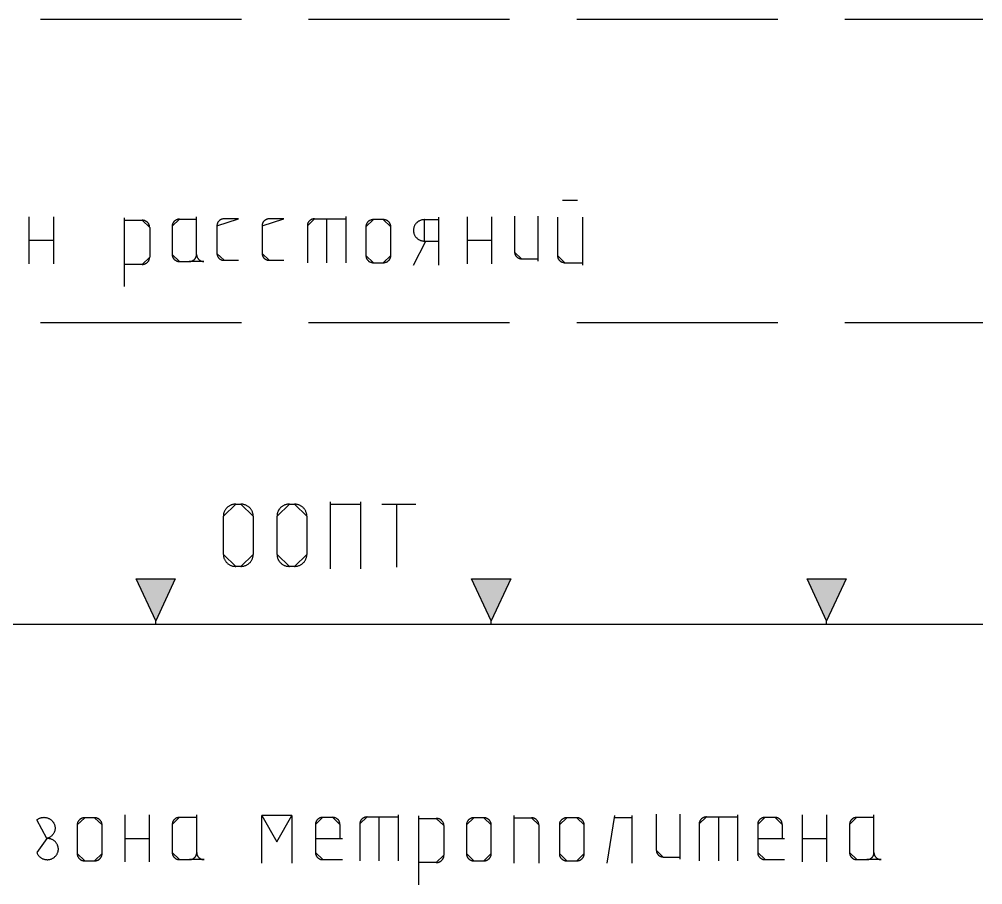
# Model space of a CAD drawing. Extents: x 8646 to 18206, y -17605 to -192.
# Drawn here: x 11067.36 to 11077.63, y -9034.65 to -9025.43 of the extents above; entities that cross this region are included whole.
import ezdxf

# ---------------------------------------------------------------- set-up
doc = ezdxf.new("R2010")
doc.units = 0
doc.layers.get('0').update_dxf_attribs({"linetype": 'CONTINUOUS'})

msp = doc.modelspace()

# ---------------------------------------------------------------- hatches: boundary and pattern name
at = {"linetype": 'CONTINUOUS'}
for points in [[(11068.815, -9031.836), (11068.606, -9031.389), (11069.023, -9031.389)], [(11072.39, -9031.836), (11072.182, -9031.389), (11072.599, -9031.389)], [(11075.966, -9031.836), (11075.758, -9031.389), (11076.175, -9031.389)]]:
    msp.add_hatch(color=8, dxfattribs=at).paths.add_polyline_path(points)

# ---------------------------------------------------------------- linework, layer by layer
at = {"color": 8, "linetype": 'CONTINUOUS'}
for p, q in [((11067.586, -9025.427), (11069.73, -9025.427)), ((11070.445, -9025.427), (11072.588, -9025.427)), ((11073.303, -9025.427), (11075.446, -9025.427)), ((11076.161, -9025.427), (11077.631, -9025.427)), ((11073.31, -9027.357), (11073.151, -9027.357)), ((11067.464, -9027.531), (11067.464, -9028.031)), ((11067.724, -9027.531), (11067.724, -9028.031)), ((11068.478, -9027.541), (11068.478, -9028.274)), ((11068.478, -9027.567), (11068.669, -9027.567)), ((11069.068, -9027.557), (11069.251, -9027.557)), ((11069.251, -9027.932), (11069.251, -9027.532)), ((11070.508, -9027.553), (11070.841, -9027.553)), ((11070.636, -9027.553), (11070.636, -9028.02)), ((11070.841, -9027.528), (11070.841, -9028.02)), ((11071.241, -9027.561), (11071.135, -9027.561)), ((11071.681, -9027.561), (11071.827, -9027.561)), ((11071.828, -9027.535), (11071.828, -9028.046)), ((11072.134, -9027.531), (11072.134, -9028.031)), ((11072.394, -9027.531), (11072.394, -9028.031)), ((11072.641, -9027.523), (11072.641, -9027.907)), ((11072.89, -9027.523), (11072.89, -9028.003)), ((11073.098, -9027.535), (11073.098, -9027.944)), ((11073.363, -9027.535), (11073.363, -9028.046)), ((11068.751, -9027.646), (11068.751, -9027.96)), ((11068.99, -9027.632), (11068.99, -9027.932)), ((11069.468, -9027.626), (11069.468, -9027.921)), ((11069.95, -9027.626), (11069.95, -9027.921)), ((11070.432, -9027.626), (11070.432, -9028.02)), ((11071.056, -9027.637), (11071.056, -9027.944)), ((11071.321, -9027.944), (11071.321, -9027.637)), ((11067.464, -9027.781), (11067.724, -9027.781)), ((11071.562, -9028.046), (11071.695, -9027.791)), ((11071.681, -9027.791), (11071.829, -9027.791)), ((11072.134, -9027.781), (11072.394, -9027.781)), ((11069.068, -9028.008), (11069.173, -9028.008)), ((11069.545, -9027.995), (11069.698, -9027.995)), ((11070.026, -9027.995), (11070.18, -9027.995)), ((11072.716, -9027.979), (11072.89, -9027.979)), ((11068.669, -9028.039), (11068.478, -9028.039)), ((11071.135, -9028.02), (11071.241, -9028.02)), ((11073.178, -9028.02), (11073.363, -9028.02)), ((11067.586, -9028.657), (11069.73, -9028.657)), ((11070.445, -9028.657), (11072.588, -9028.657)), ((11073.303, -9028.657), (11075.446, -9028.657)), ((11076.161, -9028.657), (11077.631, -9028.657)), ((11070.679, -9031.281), (11070.679, -9030.567)), ((11070.998, -9030.567), (11070.998, -9031.281)), ((11069.669, -9030.592), (11069.722, -9030.592)), ((11070.24, -9030.592), (11070.293, -9030.592)), ((11070.679, -9030.592), (11070.998, -9030.592)), ((11071.225, -9030.592), (11071.588, -9030.592)), ((11071.381, -9030.592), (11071.381, -9031.265)), ((11069.536, -9031.128), (11069.536, -9030.72)), ((11069.855, -9030.72), (11069.855, -9031.128)), ((11070.108, -9031.128), (11070.108, -9030.72)), ((11070.426, -9030.72), (11070.426, -9031.128)), ((11069.722, -9031.256), (11069.669, -9031.256)), ((11070.293, -9031.256), (11070.24, -9031.256)), ((11068.606, -9031.389), (11069.023, -9031.389)), ((11068.815, -9031.836), (11068.606, -9031.389)), ((11069.023, -9031.389), (11068.815, -9031.836)), ((11072.182, -9031.389), (11072.599, -9031.389)), ((11072.39, -9031.836), (11072.182, -9031.389)), ((11072.599, -9031.389), (11072.39, -9031.836)), ((11075.758, -9031.389), (11076.175, -9031.389)), ((11075.966, -9031.836), (11075.758, -9031.389)), ((11076.175, -9031.389), (11075.966, -9031.836)), ((11059.012, -9031.872), (11077.631, -9031.872)), ((11068.815, -9031.872), (11068.815, -9031.836)), ((11072.39, -9031.872), (11072.39, -9031.836)), ((11075.966, -9031.872), (11075.966, -9031.836)), ((11068.164, -9033.934), (11068.058, -9033.934)), ((11068.485, -9033.904), (11068.485, -9034.404)), ((11068.745, -9033.904), (11068.745, -9034.404)), ((11069.07, -9033.929), (11069.252, -9033.929)), ((11069.252, -9034.305), (11069.252, -9033.904)), ((11069.947, -9034.419), (11069.947, -9033.908)), ((11070.265, -9033.908), (11070.265, -9034.419)), ((11070.597, -9033.929), (11070.701, -9033.929)), ((11071.068, -9033.925), (11071.4, -9033.925)), ((11071.195, -9033.925), (11071.195, -9034.392)), ((11071.4, -9033.901), (11071.4, -9034.392)), ((11071.615, -9033.914), (11071.615, -9034.647)), ((11071.615, -9033.94), (11071.806, -9033.94)), ((11072.313, -9033.934), (11072.207, -9033.934)), ((11072.634, -9033.908), (11072.634, -9034.418)), ((11072.634, -9033.934), (11072.82, -9033.934)), ((11073.303, -9033.934), (11073.197, -9033.934)), ((11073.704, -9033.908), (11073.624, -9034.418)), ((11073.89, -9033.934), (11073.704, -9033.934)), ((11073.89, -9033.908), (11073.89, -9034.418)), ((11074.151, -9033.896), (11074.151, -9034.28)), ((11074.401, -9033.896), (11074.401, -9034.376)), ((11074.685, -9033.925), (11075.018, -9033.925)), ((11074.813, -9033.925), (11074.813, -9034.392)), ((11075.018, -9033.901), (11075.018, -9034.392)), ((11075.311, -9033.929), (11075.415, -9033.929)), ((11075.705, -9033.904), (11075.705, -9034.404)), ((11075.965, -9033.904), (11075.965, -9034.404)), ((11076.29, -9033.929), (11076.472, -9033.929)), ((11076.472, -9034.305), (11076.472, -9033.904)), ((11067.978, -9034.01), (11067.978, -9034.316)), ((11068.243, -9034.316), (11068.243, -9034.01)), ((11068.992, -9034.005), (11068.992, -9034.305)), ((11070.519, -9034.005), (11070.519, -9034.305)), ((11070.779, -9034.005), (11070.779, -9034.155)), ((11070.991, -9033.999), (11070.991, -9034.392)), ((11071.887, -9034.018), (11071.887, -9034.333)), ((11072.127, -9034.01), (11072.127, -9034.316)), ((11072.392, -9034.316), (11072.392, -9034.01)), ((11072.899, -9034.01), (11072.899, -9034.418)), ((11073.118, -9034.01), (11073.118, -9034.316)), ((11073.383, -9034.316), (11073.383, -9034.01)), ((11074.609, -9033.999), (11074.609, -9034.392)), ((11075.233, -9034.005), (11075.233, -9034.305)), ((11075.493, -9034.005), (11075.493, -9034.155)), ((11076.212, -9034.005), (11076.212, -9034.305)), ((11068.485, -9034.154), (11068.745, -9034.154)), ((11070.519, -9034.155), (11070.805, -9034.155)), ((11075.233, -9034.155), (11075.519, -9034.155)), ((11075.705, -9034.154), (11075.965, -9034.154)), ((11074.226, -9034.352), (11074.401, -9034.352)), ((11068.058, -9034.393), (11068.164, -9034.393)), ((11069.07, -9034.38), (11069.174, -9034.38)), ((11070.597, -9034.38), (11070.805, -9034.38)), ((11071.806, -9034.411), (11071.615, -9034.411)), ((11072.207, -9034.393), (11072.313, -9034.393)), ((11073.197, -9034.393), (11073.303, -9034.393)), ((11075.311, -9034.38), (11075.519, -9034.38)), ((11076.29, -9034.38), (11076.394, -9034.38))]:
    msp.add_line(p, q, dxfattribs=at)
at = {"color": 8, "linetype": 'CONTINUOUS', "flags": 128}
for points in [[(11068.751, -9027.646), (11068.75, -9027.642), (11068.75, -9027.637), (11068.75, -9027.633), (11068.749, -9027.629), (11068.748, -9027.625), (11068.747, -9027.621), (11068.745, -9027.618), (11068.743, -9027.614), (11068.742, -9027.61), (11068.74, -9027.606), (11068.737, -9027.603), (11068.735, -9027.599), (11068.732, -9027.596), (11068.73, -9027.593), (11068.727, -9027.59), (11068.724, -9027.587), (11068.72, -9027.585), (11068.717, -9027.582), (11068.713, -9027.58), (11068.71, -9027.578), (11068.706, -9027.576), (11068.702, -9027.574), (11068.698, -9027.572), (11068.694, -9027.571), (11068.69, -9027.57), (11068.686, -9027.569), (11068.682, -9027.568), (11068.677, -9027.567), (11068.673, -9027.567), (11068.669, -9027.567)], [(11069.068, -9027.557), (11069.064, -9027.557), (11069.06, -9027.557), (11069.056, -9027.558), (11069.052, -9027.558), (11069.048, -9027.559), (11069.044, -9027.56), (11069.04, -9027.562), (11069.037, -9027.563), (11069.033, -9027.565), (11069.029, -9027.567), (11069.026, -9027.569), (11069.022, -9027.571), (11069.019, -9027.573), (11069.016, -9027.576), (11069.013, -9027.579), (11069.01, -9027.582), (11069.008, -9027.585), (11069.005, -9027.588), (11069.003, -9027.591), (11069.001, -9027.594), (11068.999, -9027.598), (11068.997, -9027.601), (11068.995, -9027.605), (11068.994, -9027.609), (11068.993, -9027.612), (11068.992, -9027.616), (11068.991, -9027.62), (11068.991, -9027.624), (11068.99, -9027.628), (11068.99, -9027.632)], [(11069.698, -9027.553), (11069.545, -9027.553), (11069.541, -9027.553), (11069.537, -9027.553), (11069.533, -9027.553), (11069.529, -9027.554), (11069.525, -9027.555), (11069.521, -9027.556), (11069.517, -9027.558), (11069.513, -9027.559), (11069.51, -9027.561), (11069.506, -9027.562), (11069.503, -9027.564), (11069.499, -9027.567), (11069.496, -9027.569), (11069.493, -9027.572), (11069.49, -9027.574), (11069.488, -9027.577), (11069.485, -9027.58), (11069.483, -9027.583), (11069.48, -9027.586), (11069.478, -9027.589), (11069.476, -9027.593), (11069.475, -9027.596), (11069.473, -9027.6), (11069.472, -9027.604), (11069.47, -9027.607), (11069.47, -9027.611), (11069.469, -9027.615), (11069.468, -9027.619), (11069.468, -9027.622), (11069.468, -9027.626)], [(11070.18, -9027.553), (11070.026, -9027.553), (11070.022, -9027.553), (11070.018, -9027.553), (11070.014, -9027.553), (11070.011, -9027.554), (11070.007, -9027.555), (11070.003, -9027.556), (11069.999, -9027.558), (11069.995, -9027.559), (11069.992, -9027.561), (11069.988, -9027.562), (11069.985, -9027.564), (11069.981, -9027.567), (11069.978, -9027.569), (11069.975, -9027.572), (11069.972, -9027.574), (11069.969, -9027.577), (11069.967, -9027.58), (11069.964, -9027.583), (11069.962, -9027.586), (11069.96, -9027.589), (11069.958, -9027.593), (11069.956, -9027.596), (11069.955, -9027.6), (11069.953, -9027.604), (11069.952, -9027.607), (11069.951, -9027.611), (11069.951, -9027.615), (11069.95, -9027.619), (11069.95, -9027.622), (11069.95, -9027.626)], [(11070.508, -9027.553), (11070.504, -9027.553), (11070.5, -9027.553), (11070.496, -9027.553), (11070.492, -9027.554), (11070.489, -9027.555), (11070.485, -9027.556), (11070.481, -9027.558), (11070.477, -9027.559), (11070.473, -9027.561), (11070.47, -9027.562), (11070.467, -9027.564), (11070.463, -9027.567), (11070.46, -9027.569), (11070.457, -9027.572), (11070.454, -9027.574), (11070.451, -9027.577), (11070.449, -9027.58), (11070.446, -9027.583), (11070.444, -9027.586), (11070.442, -9027.589), (11070.44, -9027.593), (11070.438, -9027.596), (11070.437, -9027.6), (11070.435, -9027.604), (11070.434, -9027.607), (11070.433, -9027.611), (11070.433, -9027.615), (11070.432, -9027.619), (11070.432, -9027.622), (11070.432, -9027.626)], [(11071.135, -9027.561), (11071.131, -9027.561), (11071.127, -9027.561), (11071.123, -9027.562), (11071.119, -9027.563), (11071.115, -9027.564), (11071.111, -9027.565), (11071.107, -9027.566), (11071.103, -9027.568), (11071.099, -9027.569), (11071.095, -9027.571), (11071.092, -9027.573), (11071.088, -9027.575), (11071.085, -9027.578), (11071.082, -9027.581), (11071.079, -9027.583), (11071.076, -9027.586), (11071.073, -9027.589), (11071.071, -9027.592), (11071.068, -9027.596), (11071.066, -9027.599), (11071.064, -9027.603), (11071.063, -9027.606), (11071.061, -9027.61), (11071.059, -9027.614), (11071.058, -9027.618), (11071.057, -9027.622), (11071.057, -9027.625), (11071.056, -9027.629), (11071.056, -9027.633), (11071.056, -9027.637)], [(11071.321, -9027.637), (11071.321, -9027.633), (11071.321, -9027.629), (11071.32, -9027.625), (11071.319, -9027.622), (11071.318, -9027.618), (11071.317, -9027.614), (11071.316, -9027.61), (11071.314, -9027.606), (11071.312, -9027.603), (11071.31, -9027.599), (11071.308, -9027.596), (11071.306, -9027.592), (11071.303, -9027.589), (11071.301, -9027.586), (11071.298, -9027.583), (11071.295, -9027.581), (11071.291, -9027.578), (11071.288, -9027.575), (11071.285, -9027.573), (11071.281, -9027.571), (11071.277, -9027.569), (11071.274, -9027.568), (11071.27, -9027.566), (11071.266, -9027.565), (11071.262, -9027.564), (11071.258, -9027.563), (11071.254, -9027.562), (11071.25, -9027.561), (11071.246, -9027.561), (11071.241, -9027.561)], [(11071.682, -9027.561), (11071.676, -9027.561), (11071.669, -9027.562), (11071.663, -9027.562), (11071.657, -9027.563), (11071.651, -9027.565), (11071.645, -9027.567), (11071.639, -9027.569), (11071.633, -9027.571), (11071.628, -9027.573), (11071.622, -9027.576), (11071.617, -9027.579), (11071.612, -9027.583), (11071.607, -9027.587), (11071.602, -9027.59), (11071.597, -9027.595), (11071.593, -9027.599), (11071.589, -9027.603), (11071.585, -9027.608), (11071.582, -9027.613), (11071.578, -9027.618), (11071.575, -9027.624), (11071.573, -9027.629), (11071.57, -9027.635), (11071.568, -9027.64), (11071.566, -9027.646), (11071.565, -9027.652), (11071.564, -9027.658), (11071.563, -9027.664), (11071.563, -9027.67), (11071.562, -9027.676), (11071.563, -9027.682), (11071.563, -9027.688), (11071.564, -9027.694), (11071.565, -9027.7), (11071.566, -9027.706), (11071.568, -9027.711), (11071.57, -9027.717), (11071.573, -9027.722), (11071.575, -9027.728), (11071.578, -9027.733), (11071.582, -9027.738), (11071.585, -9027.743), (11071.589, -9027.748), (11071.593, -9027.753), (11071.597, -9027.757), (11071.602, -9027.761), (11071.607, -9027.765), (11071.612, -9027.769), (11071.617, -9027.772), (11071.622, -9027.775), (11071.628, -9027.778), (11071.633, -9027.781), (11071.639, -9027.783), (11071.645, -9027.785), (11071.651, -9027.787), (11071.657, -9027.788), (11071.663, -9027.789), (11071.669, -9027.79), (11071.676, -9027.79), (11071.682, -9027.791)], [(11072.641, -9027.907), (11072.641, -9027.911), (11072.641, -9027.914), (11072.642, -9027.918), (11072.642, -9027.922), (11072.643, -9027.925), (11072.644, -9027.929), (11072.646, -9027.933), (11072.647, -9027.936), (11072.649, -9027.939), (11072.651, -9027.943), (11072.653, -9027.946), (11072.655, -9027.949), (11072.658, -9027.952), (11072.66, -9027.955), (11072.663, -9027.958), (11072.666, -9027.96), (11072.669, -9027.963), (11072.672, -9027.965), (11072.675, -9027.967), (11072.678, -9027.969), (11072.682, -9027.971), (11072.685, -9027.973), (11072.689, -9027.974), (11072.693, -9027.975), (11072.696, -9027.976), (11072.7, -9027.977), (11072.704, -9027.978), (11072.708, -9027.978), (11072.712, -9027.979), (11072.716, -9027.979)], [(11068.669, -9028.039), (11068.673, -9028.039), (11068.677, -9028.038), (11068.682, -9028.038), (11068.686, -9028.037), (11068.69, -9028.036), (11068.694, -9028.035), (11068.698, -9028.033), (11068.702, -9028.032), (11068.706, -9028.03), (11068.71, -9028.028), (11068.713, -9028.026), (11068.717, -9028.024), (11068.72, -9028.021), (11068.724, -9028.018), (11068.727, -9028.016), (11068.73, -9028.013), (11068.732, -9028.01), (11068.735, -9028.006), (11068.737, -9028.003), (11068.74, -9027.999), (11068.742, -9027.996), (11068.743, -9027.992), (11068.745, -9027.988), (11068.747, -9027.984), (11068.748, -9027.98), (11068.749, -9027.976), (11068.75, -9027.972), (11068.75, -9027.968), (11068.75, -9027.964), (11068.751, -9027.96)], [(11068.99, -9027.932), (11068.99, -9027.936), (11068.991, -9027.94), (11068.991, -9027.944), (11068.992, -9027.948), (11068.993, -9027.952), (11068.994, -9027.956), (11068.995, -9027.959), (11068.997, -9027.963), (11068.999, -9027.967), (11069.001, -9027.97), (11069.003, -9027.973), (11069.005, -9027.977), (11069.008, -9027.98), (11069.01, -9027.983), (11069.013, -9027.986), (11069.016, -9027.988), (11069.019, -9027.991), (11069.022, -9027.993), (11069.026, -9027.995), (11069.029, -9027.998), (11069.033, -9027.999), (11069.037, -9028.001), (11069.04, -9028.003), (11069.044, -9028.004), (11069.048, -9028.005), (11069.052, -9028.006), (11069.056, -9028.007), (11069.06, -9028.007), (11069.064, -9028.008), (11069.068, -9028.008)], [(11069.173, -9028.008), (11069.177, -9028.008), (11069.181, -9028.007), (11069.185, -9028.007), (11069.189, -9028.006), (11069.193, -9028.005), (11069.197, -9028.004), (11069.201, -9028.003), (11069.204, -9028.001), (11069.208, -9027.999), (11069.212, -9027.998), (11069.215, -9027.995), (11069.219, -9027.993), (11069.222, -9027.991), (11069.225, -9027.988), (11069.228, -9027.986), (11069.231, -9027.983), (11069.233, -9027.98), (11069.236, -9027.977), (11069.238, -9027.973), (11069.24, -9027.97), (11069.242, -9027.967), (11069.244, -9027.963), (11069.246, -9027.959), (11069.247, -9027.956), (11069.248, -9027.952), (11069.249, -9027.948), (11069.25, -9027.944), (11069.25, -9027.94), (11069.251, -9027.936), (11069.251, -9027.932), (11069.251, -9027.936), (11069.251, -9027.94), (11069.252, -9027.944), (11069.253, -9027.948), (11069.253, -9027.952), (11069.255, -9027.956), (11069.256, -9027.959), (11069.257, -9027.963), (11069.259, -9027.967), (11069.261, -9027.97), (11069.263, -9027.973), (11069.266, -9027.977), (11069.268, -9027.98), (11069.271, -9027.983), (11069.274, -9027.986), (11069.277, -9027.988), (11069.28, -9027.991), (11069.283, -9027.993), (11069.286, -9027.995), (11069.29, -9027.998), (11069.293, -9027.999), (11069.297, -9028.001), (11069.301, -9028.003), (11069.305, -9028.004), (11069.309, -9028.005), (11069.313, -9028.006), (11069.317, -9028.007), (11069.321, -9028.007), (11069.325, -9028.008), (11069.329, -9028.008)], [(11069.468, -9027.921), (11069.468, -9027.925), (11069.468, -9027.929), (11069.469, -9027.933), (11069.47, -9027.937), (11069.47, -9027.94), (11069.472, -9027.944), (11069.473, -9027.948), (11069.475, -9027.951), (11069.476, -9027.955), (11069.478, -9027.958), (11069.48, -9027.962), (11069.483, -9027.965), (11069.485, -9027.968), (11069.488, -9027.971), (11069.49, -9027.974), (11069.493, -9027.976), (11069.496, -9027.979), (11069.499, -9027.981), (11069.503, -9027.983), (11069.506, -9027.985), (11069.51, -9027.987), (11069.513, -9027.989), (11069.517, -9027.99), (11069.521, -9027.992), (11069.525, -9027.993), (11069.529, -9027.994), (11069.533, -9027.994), (11069.537, -9027.995), (11069.541, -9027.995), (11069.545, -9027.995)], [(11069.95, -9027.921), (11069.95, -9027.925), (11069.95, -9027.929), (11069.951, -9027.933), (11069.951, -9027.937), (11069.952, -9027.94), (11069.953, -9027.944), (11069.955, -9027.948), (11069.956, -9027.951), (11069.958, -9027.955), (11069.96, -9027.958), (11069.962, -9027.962), (11069.964, -9027.965), (11069.967, -9027.968), (11069.969, -9027.971), (11069.972, -9027.974), (11069.975, -9027.976), (11069.978, -9027.979), (11069.981, -9027.981), (11069.985, -9027.983), (11069.988, -9027.985), (11069.992, -9027.987), (11069.995, -9027.989), (11069.999, -9027.99), (11070.003, -9027.992), (11070.007, -9027.993), (11070.011, -9027.994), (11070.014, -9027.994), (11070.018, -9027.995), (11070.022, -9027.995), (11070.026, -9027.995)], [(11071.056, -9027.944), (11071.056, -9027.948), (11071.056, -9027.952), (11071.057, -9027.956), (11071.057, -9027.96), (11071.058, -9027.963), (11071.059, -9027.967), (11071.061, -9027.971), (11071.063, -9027.975), (11071.064, -9027.978), (11071.066, -9027.982), (11071.068, -9027.985), (11071.071, -9027.989), (11071.073, -9027.992), (11071.076, -9027.995), (11071.079, -9027.998), (11071.082, -9028.001), (11071.085, -9028.003), (11071.088, -9028.006), (11071.092, -9028.008), (11071.095, -9028.01), (11071.099, -9028.012), (11071.103, -9028.014), (11071.107, -9028.015), (11071.111, -9028.016), (11071.115, -9028.018), (11071.119, -9028.018), (11071.123, -9028.019), (11071.127, -9028.02), (11071.131, -9028.02), (11071.135, -9028.02)], [(11071.241, -9028.02), (11071.246, -9028.02), (11071.25, -9028.02), (11071.254, -9028.019), (11071.258, -9028.018), (11071.262, -9028.018), (11071.266, -9028.016), (11071.27, -9028.015), (11071.274, -9028.014), (11071.277, -9028.012), (11071.281, -9028.01), (11071.285, -9028.008), (11071.288, -9028.006), (11071.291, -9028.003), (11071.295, -9028.001), (11071.298, -9027.998), (11071.301, -9027.995), (11071.303, -9027.992), (11071.306, -9027.989), (11071.308, -9027.985), (11071.31, -9027.982), (11071.312, -9027.978), (11071.314, -9027.975), (11071.316, -9027.971), (11071.317, -9027.967), (11071.318, -9027.963), (11071.319, -9027.96), (11071.32, -9027.956), (11071.321, -9027.952), (11071.321, -9027.948), (11071.321, -9027.944)], [(11073.098, -9027.944), (11073.098, -9027.948), (11073.099, -9027.952), (11073.099, -9027.956), (11073.1, -9027.96), (11073.101, -9027.963), (11073.102, -9027.967), (11073.103, -9027.971), (11073.105, -9027.975), (11073.107, -9027.978), (11073.109, -9027.982), (11073.111, -9027.985), (11073.113, -9027.989), (11073.116, -9027.992), (11073.119, -9027.995), (11073.121, -9027.998), (11073.124, -9028.001), (11073.128, -9028.003), (11073.131, -9028.006), (11073.134, -9028.008), (11073.138, -9028.01), (11073.141, -9028.012), (11073.145, -9028.014), (11073.149, -9028.015), (11073.153, -9028.016), (11073.157, -9028.018), (11073.161, -9028.018), (11073.165, -9028.019), (11073.169, -9028.02), (11073.174, -9028.02), (11073.178, -9028.02)], [(11069.669, -9030.592), (11069.662, -9030.593), (11069.655, -9030.593), (11069.648, -9030.594), (11069.641, -9030.595), (11069.634, -9030.597), (11069.628, -9030.599), (11069.621, -9030.601), (11069.615, -9030.603), (11069.609, -9030.606), (11069.603, -9030.61), (11069.597, -9030.613), (11069.591, -9030.617), (11069.585, -9030.621), (11069.58, -9030.625), (11069.575, -9030.63), (11069.57, -9030.635), (11069.566, -9030.64), (11069.561, -9030.645), (11069.558, -9030.65), (11069.554, -9030.656), (11069.551, -9030.662), (11069.548, -9030.668), (11069.545, -9030.674), (11069.543, -9030.681), (11069.541, -9030.687), (11069.539, -9030.694), (11069.538, -9030.7), (11069.537, -9030.707), (11069.536, -9030.713), (11069.536, -9030.72)], [(11069.855, -9030.72), (11069.854, -9030.713), (11069.854, -9030.707), (11069.853, -9030.7), (11069.852, -9030.694), (11069.85, -9030.687), (11069.848, -9030.681), (11069.846, -9030.674), (11069.843, -9030.668), (11069.84, -9030.662), (11069.837, -9030.656), (11069.833, -9030.65), (11069.829, -9030.645), (11069.825, -9030.64), (11069.821, -9030.635), (11069.816, -9030.63), (11069.811, -9030.625), (11069.805, -9030.621), (11069.8, -9030.617), (11069.794, -9030.613), (11069.788, -9030.61), (11069.782, -9030.606), (11069.776, -9030.603), (11069.769, -9030.601), (11069.763, -9030.599), (11069.756, -9030.597), (11069.75, -9030.595), (11069.743, -9030.594), (11069.736, -9030.593), (11069.729, -9030.593), (11069.722, -9030.592)], [(11070.24, -9030.592), (11070.233, -9030.593), (11070.227, -9030.593), (11070.22, -9030.594), (11070.213, -9030.595), (11070.206, -9030.597), (11070.199, -9030.599), (11070.193, -9030.601), (11070.186, -9030.603), (11070.18, -9030.606), (11070.174, -9030.61), (11070.168, -9030.613), (11070.163, -9030.617), (11070.157, -9030.621), (11070.152, -9030.625), (11070.147, -9030.63), (11070.142, -9030.635), (11070.137, -9030.64), (11070.133, -9030.645), (11070.129, -9030.65), (11070.126, -9030.656), (11070.122, -9030.662), (11070.119, -9030.668), (11070.117, -9030.674), (11070.114, -9030.681), (11070.112, -9030.687), (11070.111, -9030.694), (11070.109, -9030.7), (11070.109, -9030.707), (11070.108, -9030.713), (11070.108, -9030.72)], [(11070.426, -9030.72), (11070.426, -9030.713), (11070.425, -9030.707), (11070.425, -9030.7), (11070.423, -9030.694), (11070.422, -9030.687), (11070.42, -9030.681), (11070.417, -9030.674), (11070.415, -9030.668), (11070.412, -9030.662), (11070.408, -9030.656), (11070.405, -9030.65), (11070.401, -9030.645), (11070.397, -9030.64), (11070.392, -9030.635), (11070.387, -9030.63), (11070.382, -9030.625), (11070.377, -9030.621), (11070.371, -9030.617), (11070.366, -9030.613), (11070.36, -9030.61), (11070.354, -9030.606), (11070.347, -9030.603), (11070.341, -9030.601), (11070.335, -9030.599), (11070.328, -9030.597), (11070.321, -9030.595), (11070.314, -9030.594), (11070.307, -9030.593), (11070.3, -9030.593), (11070.293, -9030.592)], [(11069.536, -9031.128), (11069.536, -9031.135), (11069.537, -9031.142), (11069.538, -9031.148), (11069.539, -9031.155), (11069.541, -9031.161), (11069.543, -9031.168), (11069.545, -9031.174), (11069.548, -9031.18), (11069.551, -9031.186), (11069.554, -9031.192), (11069.558, -9031.198), (11069.561, -9031.203), (11069.566, -9031.209), (11069.57, -9031.214), (11069.575, -9031.219), (11069.58, -9031.223), (11069.585, -9031.228), (11069.591, -9031.232), (11069.597, -9031.235), (11069.603, -9031.239), (11069.609, -9031.242), (11069.615, -9031.245), (11069.621, -9031.247), (11069.628, -9031.25), (11069.634, -9031.252), (11069.641, -9031.253), (11069.648, -9031.254), (11069.655, -9031.255), (11069.662, -9031.256), (11069.669, -9031.256)], [(11069.722, -9031.256), (11069.729, -9031.256), (11069.736, -9031.255), (11069.743, -9031.254), (11069.75, -9031.253), (11069.756, -9031.252), (11069.763, -9031.25), (11069.769, -9031.247), (11069.776, -9031.245), (11069.782, -9031.242), (11069.788, -9031.239), (11069.794, -9031.235), (11069.8, -9031.232), (11069.805, -9031.228), (11069.811, -9031.223), (11069.816, -9031.219), (11069.821, -9031.214), (11069.825, -9031.209), (11069.829, -9031.203), (11069.833, -9031.198), (11069.837, -9031.192), (11069.84, -9031.186), (11069.843, -9031.18), (11069.846, -9031.174), (11069.848, -9031.168), (11069.85, -9031.161), (11069.852, -9031.155), (11069.853, -9031.148), (11069.854, -9031.142), (11069.854, -9031.135), (11069.855, -9031.128)], [(11070.108, -9031.128), (11070.108, -9031.135), (11070.109, -9031.142), (11070.109, -9031.148), (11070.111, -9031.155), (11070.112, -9031.161), (11070.114, -9031.168), (11070.117, -9031.174), (11070.119, -9031.18), (11070.122, -9031.186), (11070.126, -9031.192), (11070.129, -9031.198), (11070.133, -9031.203), (11070.137, -9031.209), (11070.142, -9031.214), (11070.147, -9031.219), (11070.152, -9031.223), (11070.157, -9031.228), (11070.163, -9031.232), (11070.168, -9031.235), (11070.174, -9031.239), (11070.18, -9031.242), (11070.186, -9031.245), (11070.193, -9031.247), (11070.199, -9031.25), (11070.206, -9031.252), (11070.213, -9031.253), (11070.22, -9031.254), (11070.227, -9031.255), (11070.233, -9031.256), (11070.24, -9031.256)], [(11070.293, -9031.256), (11070.3, -9031.256), (11070.307, -9031.255), (11070.314, -9031.254), (11070.321, -9031.253), (11070.328, -9031.252), (11070.335, -9031.25), (11070.341, -9031.247), (11070.347, -9031.245), (11070.354, -9031.242), (11070.36, -9031.239), (11070.366, -9031.235), (11070.371, -9031.232), (11070.377, -9031.228), (11070.382, -9031.223), (11070.387, -9031.219), (11070.392, -9031.214), (11070.397, -9031.209), (11070.401, -9031.203), (11070.405, -9031.198), (11070.408, -9031.192), (11070.412, -9031.186), (11070.415, -9031.18), (11070.417, -9031.174), (11070.42, -9031.168), (11070.422, -9031.161), (11070.423, -9031.155), (11070.425, -9031.148), (11070.425, -9031.142), (11070.426, -9031.135), (11070.426, -9031.128)], [(11067.549, -9033.955), (11067.554, -9033.951), (11067.559, -9033.948), (11067.564, -9033.944), (11067.57, -9033.942), (11067.575, -9033.939), (11067.581, -9033.937), (11067.587, -9033.935), (11067.593, -9033.933), (11067.599, -9033.932), (11067.605, -9033.931), (11067.612, -9033.93), (11067.618, -9033.93), (11067.624, -9033.929), (11067.63, -9033.93), (11067.636, -9033.93), (11067.643, -9033.931), (11067.649, -9033.932), (11067.655, -9033.933), (11067.661, -9033.935), (11067.667, -9033.937), (11067.672, -9033.94), (11067.678, -9033.942), (11067.684, -9033.945), (11067.689, -9033.948), (11067.694, -9033.952), (11067.699, -9033.955), (11067.704, -9033.959), (11067.708, -9033.964), (11067.712, -9033.968), (11067.716, -9033.973), (11067.72, -9033.977), (11067.724, -9033.982), (11067.727, -9033.987), (11067.73, -9033.993), (11067.732, -9033.998), (11067.735, -9034.004), (11067.737, -9034.009), (11067.739, -9034.015), (11067.74, -9034.021), (11067.741, -9034.027), (11067.742, -9034.033), (11067.742, -9034.039), (11067.742, -9034.045), (11067.742, -9034.051), (11067.742, -9034.057), (11067.741, -9034.063), (11067.74, -9034.069), (11067.738, -9034.075), (11067.736, -9034.08), (11067.734, -9034.086), (11067.732, -9034.091), (11067.729, -9034.097), (11067.726, -9034.102), (11067.723, -9034.107), (11067.719, -9034.112), (11067.715, -9034.117), (11067.711, -9034.121), (11067.707, -9034.126), (11067.702, -9034.13), (11067.697, -9034.134), (11067.692, -9034.137), (11067.687, -9034.141), (11067.682, -9034.144), (11067.676, -9034.147), (11067.671, -9034.149), (11067.665, -9034.151), (11067.659, -9034.153), (11067.653, -9034.155)], [(11068.058, -9033.934), (11068.054, -9033.934), (11068.049, -9033.934), (11068.045, -9033.935), (11068.041, -9033.935), (11068.037, -9033.936), (11068.033, -9033.937), (11068.029, -9033.939), (11068.025, -9033.94), (11068.021, -9033.942), (11068.018, -9033.944), (11068.014, -9033.946), (11068.011, -9033.948), (11068.008, -9033.951), (11068.004, -9033.953), (11068.001, -9033.956), (11067.999, -9033.959), (11067.996, -9033.962), (11067.993, -9033.965), (11067.991, -9033.969), (11067.989, -9033.972), (11067.987, -9033.975), (11067.985, -9033.979), (11067.983, -9033.983), (11067.982, -9033.987), (11067.981, -9033.99), (11067.98, -9033.994), (11067.979, -9033.998), (11067.978, -9034.002), (11067.978, -9034.006), (11067.978, -9034.01)], [(11068.243, -9034.01), (11068.243, -9034.006), (11068.243, -9034.002), (11068.242, -9033.998), (11068.242, -9033.994), (11068.241, -9033.99), (11068.24, -9033.987), (11068.238, -9033.983), (11068.237, -9033.979), (11068.235, -9033.975), (11068.233, -9033.972), (11068.231, -9033.969), (11068.228, -9033.965), (11068.226, -9033.962), (11068.223, -9033.959), (11068.22, -9033.956), (11068.217, -9033.953), (11068.214, -9033.951), (11068.211, -9033.948), (11068.207, -9033.946), (11068.204, -9033.944), (11068.2, -9033.942), (11068.196, -9033.94), (11068.192, -9033.939), (11068.188, -9033.937), (11068.184, -9033.936), (11068.18, -9033.935), (11068.176, -9033.935), (11068.172, -9033.934), (11068.168, -9033.934), (11068.164, -9033.934)], [(11069.07, -9033.929), (11069.066, -9033.93), (11069.062, -9033.93), (11069.058, -9033.93), (11069.054, -9033.931), (11069.05, -9033.932), (11069.046, -9033.933), (11069.042, -9033.934), (11069.038, -9033.936), (11069.034, -9033.938), (11069.031, -9033.939), (11069.027, -9033.942), (11069.024, -9033.944), (11069.021, -9033.946), (11069.018, -9033.949), (11069.015, -9033.951), (11069.012, -9033.954), (11069.009, -9033.957), (11069.007, -9033.96), (11069.004, -9033.964), (11069.002, -9033.967), (11069, -9033.971), (11068.998, -9033.974), (11068.997, -9033.978), (11068.995, -9033.981), (11068.994, -9033.985), (11068.993, -9033.989), (11068.993, -9033.993), (11068.992, -9033.997), (11068.992, -9034.001), (11068.992, -9034.005)], [(11069.947, -9033.908), (11070.106, -9034.189), (11070.265, -9033.908)], [(11070.597, -9033.929), (11070.593, -9033.93), (11070.589, -9033.93), (11070.584, -9033.93), (11070.58, -9033.931), (11070.576, -9033.932), (11070.573, -9033.933), (11070.569, -9033.934), (11070.565, -9033.936), (11070.561, -9033.938), (11070.558, -9033.939), (11070.554, -9033.942), (11070.551, -9033.944), (11070.548, -9033.946), (11070.544, -9033.949), (11070.541, -9033.951), (11070.539, -9033.954), (11070.536, -9033.957), (11070.534, -9033.96), (11070.531, -9033.964), (11070.529, -9033.967), (11070.527, -9033.971), (11070.525, -9033.974), (11070.524, -9033.978), (11070.522, -9033.981), (11070.521, -9033.985), (11070.52, -9033.989), (11070.52, -9033.993), (11070.519, -9033.997), (11070.519, -9034.001), (11070.519, -9034.005)], [(11070.779, -9034.005), (11070.779, -9034.001), (11070.779, -9033.997), (11070.778, -9033.993), (11070.777, -9033.989), (11070.776, -9033.985), (11070.775, -9033.981), (11070.774, -9033.978), (11070.772, -9033.974), (11070.771, -9033.971), (11070.769, -9033.967), (11070.767, -9033.964), (11070.764, -9033.96), (11070.762, -9033.957), (11070.759, -9033.954), (11070.756, -9033.951), (11070.753, -9033.949), (11070.75, -9033.946), (11070.747, -9033.944), (11070.744, -9033.942), (11070.74, -9033.939), (11070.737, -9033.938), (11070.733, -9033.936), (11070.729, -9033.934), (11070.725, -9033.933), (11070.721, -9033.932), (11070.717, -9033.931), (11070.713, -9033.93), (11070.709, -9033.93), (11070.705, -9033.93), (11070.701, -9033.929)], [(11071.068, -9033.925), (11071.064, -9033.925), (11071.06, -9033.926), (11071.056, -9033.926), (11071.052, -9033.927), (11071.048, -9033.928), (11071.044, -9033.929), (11071.04, -9033.93), (11071.036, -9033.932), (11071.033, -9033.933), (11071.029, -9033.935), (11071.026, -9033.937), (11071.023, -9033.939), (11071.019, -9033.942), (11071.016, -9033.944), (11071.013, -9033.947), (11071.011, -9033.95), (11071.008, -9033.953), (11071.006, -9033.956), (11071.003, -9033.959), (11071.001, -9033.962), (11070.999, -9033.966), (11070.998, -9033.969), (11070.996, -9033.973), (11070.995, -9033.976), (11070.994, -9033.98), (11070.993, -9033.984), (11070.992, -9033.987), (11070.991, -9033.991), (11070.991, -9033.995), (11070.991, -9033.999)], [(11071.887, -9034.018), (11071.887, -9034.014), (11071.887, -9034.01), (11071.886, -9034.006), (11071.886, -9034.002), (11071.885, -9033.998), (11071.883, -9033.994), (11071.882, -9033.99), (11071.88, -9033.986), (11071.878, -9033.983), (11071.876, -9033.979), (11071.874, -9033.976), (11071.872, -9033.972), (11071.869, -9033.969), (11071.866, -9033.966), (11071.863, -9033.963), (11071.86, -9033.96), (11071.857, -9033.957), (11071.854, -9033.955), (11071.85, -9033.953), (11071.846, -9033.95), (11071.843, -9033.948), (11071.839, -9033.947), (11071.835, -9033.945), (11071.831, -9033.944), (11071.827, -9033.942), (11071.823, -9033.942), (11071.818, -9033.941), (11071.814, -9033.94), (11071.81, -9033.94), (11071.806, -9033.94)], [(11072.207, -9033.934), (11072.202, -9033.934), (11072.198, -9033.934), (11072.194, -9033.935), (11072.19, -9033.935), (11072.186, -9033.936), (11072.182, -9033.937), (11072.178, -9033.939), (11072.174, -9033.94), (11072.17, -9033.942), (11072.167, -9033.944), (11072.163, -9033.946), (11072.16, -9033.948), (11072.156, -9033.951), (11072.153, -9033.953), (11072.15, -9033.956), (11072.147, -9033.959), (11072.145, -9033.962), (11072.142, -9033.965), (11072.14, -9033.969), (11072.138, -9033.972), (11072.136, -9033.975), (11072.134, -9033.979), (11072.132, -9033.983), (11072.131, -9033.987), (11072.13, -9033.99), (11072.129, -9033.994), (11072.128, -9033.998), (11072.127, -9034.002), (11072.127, -9034.006), (11072.127, -9034.01)], [(11072.392, -9034.01), (11072.392, -9034.006), (11072.392, -9034.002), (11072.391, -9033.998), (11072.391, -9033.994), (11072.39, -9033.99), (11072.388, -9033.987), (11072.387, -9033.983), (11072.385, -9033.979), (11072.384, -9033.975), (11072.382, -9033.972), (11072.38, -9033.969), (11072.377, -9033.965), (11072.375, -9033.962), (11072.372, -9033.959), (11072.369, -9033.956), (11072.366, -9033.953), (11072.363, -9033.951), (11072.36, -9033.948), (11072.356, -9033.946), (11072.353, -9033.944), (11072.349, -9033.942), (11072.345, -9033.94), (11072.341, -9033.939), (11072.337, -9033.937), (11072.333, -9033.936), (11072.329, -9033.935), (11072.325, -9033.935), (11072.321, -9033.934), (11072.317, -9033.934), (11072.313, -9033.934)], [(11072.899, -9034.01), (11072.899, -9034.006), (11072.899, -9034.002), (11072.898, -9033.998), (11072.897, -9033.994), (11072.896, -9033.99), (11072.895, -9033.987), (11072.894, -9033.983), (11072.892, -9033.979), (11072.89, -9033.975), (11072.888, -9033.972), (11072.886, -9033.969), (11072.884, -9033.965), (11072.881, -9033.962), (11072.879, -9033.959), (11072.876, -9033.956), (11072.873, -9033.953), (11072.87, -9033.951), (11072.866, -9033.948), (11072.863, -9033.946), (11072.859, -9033.944), (11072.856, -9033.942), (11072.852, -9033.94), (11072.848, -9033.939), (11072.844, -9033.937), (11072.84, -9033.936), (11072.836, -9033.935), (11072.832, -9033.935), (11072.828, -9033.934), (11072.824, -9033.934), (11072.82, -9033.934)], [(11073.197, -9033.934), (11073.193, -9033.934), (11073.189, -9033.934), (11073.185, -9033.935), (11073.181, -9033.935), (11073.177, -9033.936), (11073.173, -9033.937), (11073.169, -9033.939), (11073.165, -9033.94), (11073.161, -9033.942), (11073.157, -9033.944), (11073.154, -9033.946), (11073.15, -9033.948), (11073.147, -9033.951), (11073.144, -9033.953), (11073.141, -9033.956), (11073.138, -9033.959), (11073.135, -9033.962), (11073.133, -9033.965), (11073.13, -9033.969), (11073.128, -9033.972), (11073.126, -9033.975), (11073.124, -9033.979), (11073.123, -9033.983), (11073.121, -9033.987), (11073.12, -9033.99), (11073.119, -9033.994), (11073.119, -9033.998), (11073.118, -9034.002), (11073.118, -9034.006), (11073.118, -9034.01)], [(11073.383, -9034.01), (11073.383, -9034.006), (11073.383, -9034.002), (11073.382, -9033.998), (11073.381, -9033.994), (11073.38, -9033.99), (11073.379, -9033.987), (11073.378, -9033.983), (11073.376, -9033.979), (11073.374, -9033.975), (11073.372, -9033.972), (11073.37, -9033.969), (11073.368, -9033.965), (11073.365, -9033.962), (11073.362, -9033.959), (11073.36, -9033.956), (11073.357, -9033.953), (11073.353, -9033.951), (11073.35, -9033.948), (11073.347, -9033.946), (11073.343, -9033.944), (11073.339, -9033.942), (11073.336, -9033.94), (11073.332, -9033.939), (11073.328, -9033.937), (11073.324, -9033.936), (11073.32, -9033.935), (11073.316, -9033.935), (11073.312, -9033.934), (11073.307, -9033.934), (11073.303, -9033.934)], [(11074.685, -9033.925), (11074.681, -9033.925), (11074.677, -9033.926), (11074.673, -9033.926), (11074.669, -9033.927), (11074.666, -9033.928), (11074.662, -9033.929), (11074.658, -9033.93), (11074.654, -9033.932), (11074.651, -9033.933), (11074.647, -9033.935), (11074.644, -9033.937), (11074.64, -9033.939), (11074.637, -9033.942), (11074.634, -9033.944), (11074.631, -9033.947), (11074.628, -9033.95), (11074.626, -9033.953), (11074.623, -9033.956), (11074.621, -9033.959), (11074.619, -9033.962), (11074.617, -9033.966), (11074.615, -9033.969), (11074.614, -9033.973), (11074.612, -9033.976), (11074.611, -9033.98), (11074.61, -9033.984), (11074.61, -9033.987), (11074.609, -9033.991), (11074.609, -9033.995), (11074.609, -9033.999)], [(11075.311, -9033.929), (11075.307, -9033.93), (11075.303, -9033.93), (11075.298, -9033.93), (11075.295, -9033.931), (11075.291, -9033.932), (11075.287, -9033.933), (11075.283, -9033.934), (11075.279, -9033.936), (11075.275, -9033.938), (11075.272, -9033.939), (11075.268, -9033.942), (11075.265, -9033.944), (11075.262, -9033.946), (11075.258, -9033.949), (11075.256, -9033.951), (11075.253, -9033.954), (11075.25, -9033.957), (11075.248, -9033.96), (11075.245, -9033.964), (11075.243, -9033.967), (11075.241, -9033.971), (11075.239, -9033.974), (11075.238, -9033.978), (11075.236, -9033.981), (11075.235, -9033.985), (11075.234, -9033.989), (11075.234, -9033.993), (11075.233, -9033.997), (11075.233, -9034.001), (11075.233, -9034.005)], [(11075.493, -9034.005), (11075.493, -9034.001), (11075.493, -9033.997), (11075.492, -9033.993), (11075.491, -9033.989), (11075.49, -9033.985), (11075.489, -9033.981), (11075.488, -9033.978), (11075.486, -9033.974), (11075.485, -9033.971), (11075.483, -9033.967), (11075.481, -9033.964), (11075.478, -9033.96), (11075.476, -9033.957), (11075.473, -9033.954), (11075.47, -9033.951), (11075.467, -9033.949), (11075.464, -9033.946), (11075.461, -9033.944), (11075.458, -9033.942), (11075.454, -9033.939), (11075.451, -9033.938), (11075.447, -9033.936), (11075.443, -9033.934), (11075.439, -9033.933), (11075.435, -9033.932), (11075.431, -9033.931), (11075.427, -9033.93), (11075.423, -9033.93), (11075.419, -9033.93), (11075.415, -9033.929)], [(11076.29, -9033.929), (11076.286, -9033.93), (11076.282, -9033.93), (11076.278, -9033.93), (11076.274, -9033.931), (11076.27, -9033.932), (11076.266, -9033.933), (11076.262, -9033.934), (11076.258, -9033.936), (11076.254, -9033.938), (11076.251, -9033.939), (11076.247, -9033.942), (11076.244, -9033.944), (11076.241, -9033.946), (11076.238, -9033.949), (11076.235, -9033.951), (11076.232, -9033.954), (11076.229, -9033.957), (11076.227, -9033.96), (11076.224, -9033.964), (11076.222, -9033.967), (11076.22, -9033.971), (11076.219, -9033.974), (11076.217, -9033.978), (11076.216, -9033.981), (11076.214, -9033.985), (11076.214, -9033.989), (11076.213, -9033.993), (11076.212, -9033.997), (11076.212, -9034.001), (11076.212, -9034.005)], [(11067.549, -9034.305), (11067.551, -9034.311), (11067.553, -9034.316), (11067.556, -9034.322), (11067.559, -9034.327), (11067.563, -9034.332), (11067.566, -9034.336), (11067.57, -9034.341), (11067.574, -9034.346), (11067.579, -9034.35), (11067.583, -9034.354), (11067.588, -9034.357), (11067.593, -9034.361), (11067.598, -9034.364), (11067.604, -9034.367), (11067.609, -9034.37), (11067.615, -9034.372), (11067.621, -9034.374), (11067.627, -9034.376), (11067.633, -9034.378), (11067.639, -9034.379), (11067.645, -9034.38), (11067.651, -9034.38), (11067.657, -9034.381), (11067.664, -9034.381), (11067.67, -9034.38), (11067.676, -9034.379), (11067.682, -9034.378), (11067.688, -9034.377), (11067.694, -9034.376), (11067.7, -9034.374), (11067.706, -9034.372), (11067.711, -9034.369), (11067.717, -9034.366), (11067.722, -9034.363), (11067.727, -9034.36), (11067.732, -9034.356), (11067.737, -9034.353), (11067.741, -9034.348), (11067.746, -9034.344), (11067.75, -9034.34), (11067.754, -9034.335), (11067.757, -9034.33), (11067.761, -9034.325), (11067.764, -9034.32), (11067.766, -9034.315), (11067.769, -9034.309), (11067.771, -9034.304), (11067.773, -9034.298), (11067.774, -9034.292), (11067.775, -9034.286), (11067.776, -9034.28), (11067.777, -9034.275), (11067.777, -9034.269), (11067.777, -9034.263), (11067.776, -9034.257), (11067.776, -9034.251), (11067.774, -9034.245), (11067.773, -9034.239), (11067.771, -9034.233), (11067.769, -9034.228), (11067.767, -9034.222), (11067.764, -9034.217), (11067.761, -9034.212), (11067.758, -9034.207), (11067.755, -9034.202), (11067.751, -9034.197), (11067.747, -9034.192), (11067.743, -9034.188), (11067.738, -9034.184), (11067.734, -9034.18), (11067.729, -9034.176), (11067.724, -9034.173), (11067.718, -9034.17), (11067.713, -9034.167), (11067.707, -9034.164), (11067.702, -9034.162), (11067.696, -9034.16), (11067.69, -9034.159), (11067.684, -9034.157), (11067.678, -9034.156), (11067.672, -9034.155), (11067.665, -9034.155), (11067.659, -9034.155), (11067.653, -9034.155)], [(11067.978, -9034.316), (11067.978, -9034.32), (11067.978, -9034.324), (11067.979, -9034.328), (11067.98, -9034.332), (11067.981, -9034.336), (11067.982, -9034.34), (11067.983, -9034.344), (11067.985, -9034.348), (11067.987, -9034.351), (11067.989, -9034.355), (11067.991, -9034.358), (11067.993, -9034.361), (11067.996, -9034.365), (11067.999, -9034.368), (11068.001, -9034.371), (11068.004, -9034.373), (11068.008, -9034.376), (11068.011, -9034.378), (11068.014, -9034.381), (11068.018, -9034.383), (11068.021, -9034.385), (11068.025, -9034.386), (11068.029, -9034.388), (11068.033, -9034.389), (11068.037, -9034.39), (11068.041, -9034.391), (11068.045, -9034.392), (11068.049, -9034.392), (11068.054, -9034.393), (11068.058, -9034.393)], [(11068.164, -9034.393), (11068.168, -9034.393), (11068.172, -9034.392), (11068.176, -9034.392), (11068.18, -9034.391), (11068.184, -9034.39), (11068.188, -9034.389), (11068.192, -9034.388), (11068.196, -9034.386), (11068.2, -9034.385), (11068.204, -9034.383), (11068.207, -9034.381), (11068.211, -9034.378), (11068.214, -9034.376), (11068.217, -9034.373), (11068.22, -9034.371), (11068.223, -9034.368), (11068.226, -9034.365), (11068.228, -9034.361), (11068.231, -9034.358), (11068.233, -9034.355), (11068.235, -9034.351), (11068.237, -9034.348), (11068.238, -9034.344), (11068.24, -9034.34), (11068.241, -9034.336), (11068.242, -9034.332), (11068.242, -9034.328), (11068.243, -9034.324), (11068.243, -9034.32), (11068.243, -9034.316)], [(11068.992, -9034.305), (11068.992, -9034.309), (11068.992, -9034.313), (11068.993, -9034.317), (11068.993, -9034.321), (11068.994, -9034.325), (11068.995, -9034.328), (11068.997, -9034.332), (11068.998, -9034.336), (11069, -9034.339), (11069.002, -9034.343), (11069.004, -9034.346), (11069.007, -9034.349), (11069.009, -9034.353), (11069.012, -9034.356), (11069.015, -9034.358), (11069.018, -9034.361), (11069.021, -9034.364), (11069.024, -9034.366), (11069.027, -9034.368), (11069.031, -9034.37), (11069.034, -9034.372), (11069.038, -9034.374), (11069.042, -9034.375), (11069.046, -9034.377), (11069.05, -9034.378), (11069.054, -9034.379), (11069.058, -9034.379), (11069.062, -9034.38), (11069.066, -9034.38), (11069.07, -9034.38)], [(11069.174, -9034.38), (11069.178, -9034.38), (11069.182, -9034.38), (11069.186, -9034.379), (11069.19, -9034.379), (11069.194, -9034.378), (11069.198, -9034.377), (11069.202, -9034.375), (11069.206, -9034.374), (11069.21, -9034.372), (11069.213, -9034.37), (11069.217, -9034.368), (11069.22, -9034.366), (11069.223, -9034.364), (11069.226, -9034.361), (11069.229, -9034.358), (11069.232, -9034.356), (11069.235, -9034.353), (11069.237, -9034.349), (11069.24, -9034.346), (11069.242, -9034.343), (11069.244, -9034.339), (11069.245, -9034.336), (11069.247, -9034.332), (11069.248, -9034.328), (11069.25, -9034.325), (11069.25, -9034.321), (11069.251, -9034.317), (11069.252, -9034.313), (11069.252, -9034.309), (11069.252, -9034.305), (11069.252, -9034.309), (11069.253, -9034.313), (11069.253, -9034.317), (11069.254, -9034.321), (11069.255, -9034.325), (11069.256, -9034.328), (11069.257, -9034.332), (11069.259, -9034.336), (11069.261, -9034.339), (11069.263, -9034.343), (11069.265, -9034.346), (11069.267, -9034.349), (11069.27, -9034.353), (11069.272, -9034.356), (11069.275, -9034.358), (11069.278, -9034.361), (11069.281, -9034.364), (11069.284, -9034.366), (11069.288, -9034.368), (11069.291, -9034.37), (11069.295, -9034.372), (11069.299, -9034.374), (11069.302, -9034.375), (11069.306, -9034.377), (11069.31, -9034.378), (11069.314, -9034.379), (11069.318, -9034.379), (11069.322, -9034.38), (11069.326, -9034.38), (11069.33, -9034.38)], [(11070.519, -9034.305), (11070.519, -9034.309), (11070.519, -9034.313), (11070.52, -9034.317), (11070.52, -9034.321), (11070.521, -9034.325), (11070.522, -9034.328), (11070.524, -9034.332), (11070.525, -9034.336), (11070.527, -9034.339), (11070.529, -9034.343), (11070.531, -9034.346), (11070.534, -9034.349), (11070.536, -9034.353), (11070.539, -9034.356), (11070.541, -9034.358), (11070.544, -9034.361), (11070.548, -9034.364), (11070.551, -9034.366), (11070.554, -9034.368), (11070.558, -9034.37), (11070.561, -9034.372), (11070.565, -9034.374), (11070.569, -9034.375), (11070.573, -9034.377), (11070.576, -9034.378), (11070.58, -9034.379), (11070.584, -9034.379), (11070.589, -9034.38), (11070.593, -9034.38), (11070.597, -9034.38)], [(11071.806, -9034.411), (11071.81, -9034.411), (11071.814, -9034.411), (11071.818, -9034.41), (11071.823, -9034.41), (11071.827, -9034.409), (11071.831, -9034.408), (11071.835, -9034.406), (11071.839, -9034.405), (11071.843, -9034.403), (11071.846, -9034.401), (11071.85, -9034.399), (11071.854, -9034.396), (11071.857, -9034.394), (11071.86, -9034.391), (11071.863, -9034.388), (11071.866, -9034.385), (11071.869, -9034.382), (11071.872, -9034.379), (11071.874, -9034.376), (11071.876, -9034.372), (11071.878, -9034.368), (11071.88, -9034.365), (11071.882, -9034.361), (11071.883, -9034.357), (11071.885, -9034.353), (11071.886, -9034.349), (11071.886, -9034.345), (11071.887, -9034.341), (11071.887, -9034.337), (11071.887, -9034.333)], [(11072.127, -9034.316), (11072.127, -9034.32), (11072.127, -9034.324), (11072.128, -9034.328), (11072.129, -9034.332), (11072.13, -9034.336), (11072.131, -9034.34), (11072.132, -9034.344), (11072.134, -9034.348), (11072.136, -9034.351), (11072.138, -9034.355), (11072.14, -9034.358), (11072.142, -9034.361), (11072.145, -9034.365), (11072.147, -9034.368), (11072.15, -9034.371), (11072.153, -9034.373), (11072.156, -9034.376), (11072.16, -9034.378), (11072.163, -9034.381), (11072.167, -9034.383), (11072.17, -9034.385), (11072.174, -9034.386), (11072.178, -9034.388), (11072.182, -9034.389), (11072.186, -9034.39), (11072.19, -9034.391), (11072.194, -9034.392), (11072.198, -9034.392), (11072.202, -9034.393), (11072.207, -9034.393)], [(11072.313, -9034.393), (11072.317, -9034.393), (11072.321, -9034.392), (11072.325, -9034.392), (11072.329, -9034.391), (11072.333, -9034.39), (11072.337, -9034.389), (11072.341, -9034.388), (11072.345, -9034.386), (11072.349, -9034.385), (11072.353, -9034.383), (11072.356, -9034.381), (11072.36, -9034.378), (11072.363, -9034.376), (11072.366, -9034.373), (11072.369, -9034.371), (11072.372, -9034.368), (11072.375, -9034.365), (11072.377, -9034.361), (11072.38, -9034.358), (11072.382, -9034.355), (11072.384, -9034.351), (11072.385, -9034.348), (11072.387, -9034.344), (11072.388, -9034.34), (11072.39, -9034.336), (11072.391, -9034.332), (11072.391, -9034.328), (11072.392, -9034.324), (11072.392, -9034.32), (11072.392, -9034.316)], [(11073.118, -9034.316), (11073.118, -9034.32), (11073.118, -9034.324), (11073.119, -9034.328), (11073.119, -9034.332), (11073.12, -9034.336), (11073.121, -9034.34), (11073.123, -9034.344), (11073.124, -9034.348), (11073.126, -9034.351), (11073.128, -9034.355), (11073.13, -9034.358), (11073.133, -9034.361), (11073.135, -9034.365), (11073.138, -9034.368), (11073.141, -9034.371), (11073.144, -9034.373), (11073.147, -9034.376), (11073.15, -9034.378), (11073.154, -9034.381), (11073.157, -9034.383), (11073.161, -9034.385), (11073.165, -9034.386), (11073.169, -9034.388), (11073.173, -9034.389), (11073.177, -9034.39), (11073.181, -9034.391), (11073.185, -9034.392), (11073.189, -9034.392), (11073.193, -9034.393), (11073.197, -9034.393)], [(11073.303, -9034.393), (11073.307, -9034.393), (11073.312, -9034.392), (11073.316, -9034.392), (11073.32, -9034.391), (11073.324, -9034.39), (11073.328, -9034.389), (11073.332, -9034.388), (11073.336, -9034.386), (11073.339, -9034.385), (11073.343, -9034.383), (11073.347, -9034.381), (11073.35, -9034.378), (11073.353, -9034.376), (11073.357, -9034.373), (11073.36, -9034.371), (11073.362, -9034.368), (11073.365, -9034.365), (11073.368, -9034.361), (11073.37, -9034.358), (11073.372, -9034.355), (11073.374, -9034.351), (11073.376, -9034.348), (11073.378, -9034.344), (11073.379, -9034.34), (11073.38, -9034.336), (11073.381, -9034.332), (11073.382, -9034.328), (11073.383, -9034.324), (11073.383, -9034.32), (11073.383, -9034.316)], [(11074.151, -9034.28), (11074.152, -9034.283), (11074.152, -9034.287), (11074.152, -9034.291), (11074.153, -9034.294), (11074.154, -9034.298), (11074.155, -9034.302), (11074.156, -9034.305), (11074.158, -9034.309), (11074.16, -9034.312), (11074.161, -9034.316), (11074.163, -9034.319), (11074.166, -9034.322), (11074.168, -9034.325), (11074.171, -9034.328), (11074.173, -9034.331), (11074.176, -9034.333), (11074.179, -9034.335), (11074.182, -9034.338), (11074.185, -9034.34), (11074.189, -9034.342), (11074.192, -9034.344), (11074.196, -9034.345), (11074.199, -9034.347), (11074.203, -9034.348), (11074.207, -9034.349), (11074.211, -9034.35), (11074.214, -9034.351), (11074.218, -9034.351), (11074.222, -9034.351), (11074.226, -9034.352)], [(11075.233, -9034.305), (11075.233, -9034.309), (11075.233, -9034.313), (11075.234, -9034.317), (11075.234, -9034.321), (11075.235, -9034.325), (11075.236, -9034.328), (11075.238, -9034.332), (11075.239, -9034.336), (11075.241, -9034.339), (11075.243, -9034.343), (11075.245, -9034.346), (11075.248, -9034.349), (11075.25, -9034.353), (11075.253, -9034.356), (11075.256, -9034.358), (11075.258, -9034.361), (11075.262, -9034.364), (11075.265, -9034.366), (11075.268, -9034.368), (11075.272, -9034.37), (11075.275, -9034.372), (11075.279, -9034.374), (11075.283, -9034.375), (11075.287, -9034.377), (11075.291, -9034.378), (11075.295, -9034.379), (11075.298, -9034.379), (11075.303, -9034.38), (11075.307, -9034.38), (11075.311, -9034.38)], [(11076.212, -9034.305), (11076.212, -9034.309), (11076.212, -9034.313), (11076.213, -9034.317), (11076.214, -9034.321), (11076.214, -9034.325), (11076.216, -9034.328), (11076.217, -9034.332), (11076.219, -9034.336), (11076.22, -9034.339), (11076.222, -9034.343), (11076.224, -9034.346), (11076.227, -9034.349), (11076.229, -9034.353), (11076.232, -9034.356), (11076.235, -9034.358), (11076.238, -9034.361), (11076.241, -9034.364), (11076.244, -9034.366), (11076.247, -9034.368), (11076.251, -9034.37), (11076.254, -9034.372), (11076.258, -9034.374), (11076.262, -9034.375), (11076.266, -9034.377), (11076.27, -9034.378), (11076.274, -9034.379), (11076.278, -9034.379), (11076.282, -9034.38), (11076.286, -9034.38), (11076.29, -9034.38)], [(11076.394, -9034.38), (11076.398, -9034.38), (11076.402, -9034.38), (11076.406, -9034.379), (11076.41, -9034.379), (11076.414, -9034.378), (11076.418, -9034.377), (11076.422, -9034.375), (11076.426, -9034.374), (11076.43, -9034.372), (11076.433, -9034.37), (11076.437, -9034.368), (11076.44, -9034.366), (11076.443, -9034.364), (11076.446, -9034.361), (11076.449, -9034.358), (11076.452, -9034.356), (11076.455, -9034.353), (11076.457, -9034.349), (11076.46, -9034.346), (11076.462, -9034.343), (11076.464, -9034.339), (11076.465, -9034.336), (11076.467, -9034.332), (11076.468, -9034.328), (11076.47, -9034.325), (11076.471, -9034.321), (11076.471, -9034.317), (11076.472, -9034.313), (11076.472, -9034.309), (11076.472, -9034.305), (11076.472, -9034.309), (11076.473, -9034.313), (11076.473, -9034.317), (11076.474, -9034.321), (11076.475, -9034.325), (11076.476, -9034.328), (11076.478, -9034.332), (11076.479, -9034.336), (11076.481, -9034.339), (11076.483, -9034.343), (11076.485, -9034.346), (11076.487, -9034.349), (11076.49, -9034.353), (11076.492, -9034.356), (11076.495, -9034.358), (11076.498, -9034.361), (11076.501, -9034.364), (11076.504, -9034.366), (11076.508, -9034.368), (11076.511, -9034.37), (11076.515, -9034.372), (11076.519, -9034.374), (11076.522, -9034.375), (11076.526, -9034.377), (11076.53, -9034.378), (11076.534, -9034.379), (11076.538, -9034.379), (11076.542, -9034.38), (11076.546, -9034.38), (11076.55, -9034.38)]]:
    msp.add_lwpolyline(points, close=True, dxfattribs=at)

doc.saveas('drawing.dxf')
